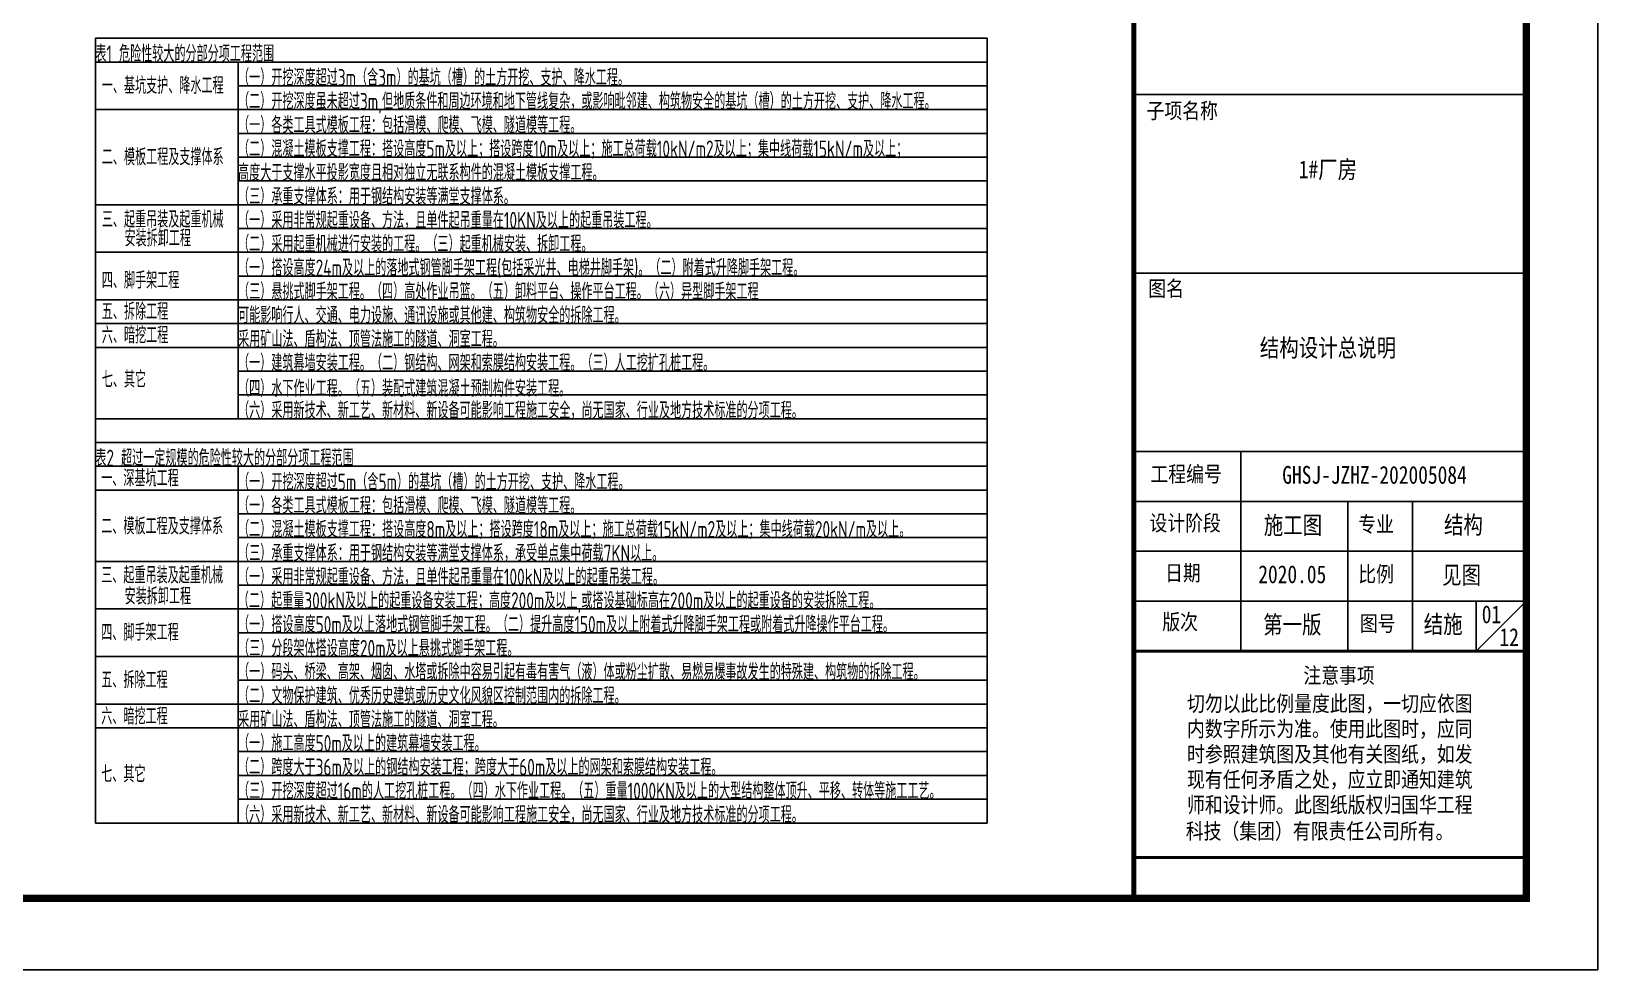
# Model space of a CAD drawing. Extents: x 9539573 to 9710259, y 1656270 to 2510207.
# Drawn here: x 9654991 to 9687909, y 2411507 to 2431235 of the extents above; entities that cross this region are included whole.
import ezdxf
from ezdxf.enums import TextEntityAlignment as Align

# ---------------------------------------------------------------- set-up
doc = ezdxf.new("R2010")
doc.units = 0
doc.header["$LTSCALE"] = 1000
doc.header["$MEASUREMENT"] = 0
doc.layers.get('0').update_dxf_attribs({"linetype": 'CONTINUOUS'})
for name, color, linetype in [('JZSM', 3, 'CONTINUOUS'), ('PP-PM-TK', 7, 'CONTINUOUS'), ('PUB_TEXT', 7, 'CONTINUOUS'), ('PUB_TITLE', 4, 'CONTINUOUS')]:
    doc.layers.add(name, color=color, linetype=linetype)
doc.styles.add('TQ', font='txt.shx', dxfattribs={"width": 0.8, "bigfont": 'hztxt.shx'})
doc.styles.add('TSSD_REIN', font='atssdeng.shx', dxfattribs={"width": 0.7, "bigfont": 'atssdchn.shx'})
doc.styles.add('仿宋', font='', dxfattribs={"width": 0.8})
doc.styles.get('仿宋').set_extended_font_data('SimSun')

# ---------------------------------------------------------------- blocks, each defined once
blk = doc.blocks.new('A2 TK 2019')
at = {"layer": 'PP-PM-TK', "color": 4}
for p, q in [((7035935, 1986448), (7041435, 1986448)), ((7035935, 1983948), (7041435, 1983948)), ((7035935, 1981448), (7041435, 1981448)), ((7037435, 1981448), (7037435, 1978648)), ((7035935, 1980748), (7041435, 1980748)), ((7038935, 1980748), (7038935, 1978648)), ((7039840, 1980748), (7039840, 1978648)), ((7035935, 1980048), (7041435, 1980048)), ((7035935, 1979348), (7041435, 1979348)), ((7041435, 1979348), (7040735, 1978648)), ((7040735, 1979348), (7040735, 1978648))]:
    blk.add_line(p, q, dxfattribs=at)
at = {"layer": 'PP-PM-TK', "color": 4, "const_width": 70}
blk.add_lwpolyline([(7035935, 2015184), (7041435, 2015184), (7041435, 1975184), (7035935, 1975184)], close=True, dxfattribs=at)
at = {"layer": 'PP-PM-TK', "color": 4, "const_width": 40}
for points in [[(7035935, 1978648), (7041435, 1978648)], [(7035935, 1975756), (7041435, 1975756)]]:
    blk.add_lwpolyline(points, dxfattribs=at)
at = {"layer": 'PUB_TEXT', "color": 2, "style": 'TQ'}
for s, p in [('子项名称', (7036114, 1986089)), ('图名', (7036138, 1983596)), ('工程编号', (7036169, 1980997)), ('设计阶段', (7036156, 1980311)), ('专业', (7039080, 1980294)), ('日期', (7036374, 1979611)), ('比例', (7039080, 1979594)), ('版次', (7036335, 1978925)), ('图号', (7039103, 1978902)), ('注意事项', (7038312, 1978175)), ('切勿以此比例量度此图，一切应依图', (7036682, 1977780)), ('内数字所示为准。使用此图时，应同', (7036682, 1977426)), ('时参照建筑图及其他有关图纸，如发', (7036682, 1977071)), ('现有任何矛盾之处，应立即通知建筑', (7036682, 1976716)), ('师和设计师。此图纸版权归国华工程', (7036682, 1976361)), ('科技（集团）有限责任公司所有。', (7036664, 1975992))]:
    blk.add_text(s, height=250, dxfattribs=at).set_placement(p)
at = {"layer": 'PUB_TITLE', "color": 0, "style": '仿宋', "width": 0.8}
blk.add_text('1#厂房', height=250, dxfattribs=at).set_placement((7038656, 1985275), align=Align.CENTER)
for s, p in [('GHSJ-JZHZ-202005084', (7038016, 1980994)), ('施工图', (7037757, 1980289)), ('结构', (7040282, 1980294)), ('2020.05', (7037680, 1979601)), ('见图', (7040256, 1979591)), ('第一版', (7037748, 1978895)), ('结施', (7039998, 1978901)), ('12', (7041059, 1978720))]:
    blk.add_text(s, height=250, dxfattribs=at).set_placement(p)

msp = doc.modelspace()

# ---------------------------------------------------------------- linework, layer by layer
at = {"layer": 'JZSM'}
for p, q in [((9656336.4, 2431088), (9675081.9, 2431088)), ((9656336.4, 2414590.9), (9656336.4, 2431088)), ((9675081.9, 2414590.9), (9675081.9, 2431088)), ((9656336.4, 2430588.5), (9675081.9, 2430588.5)), ((9659336.4, 2423089.9), (9659336.4, 2430588.5)), ((9659336.4, 2430089), (9675081.9, 2430089)), ((9656336.4, 2429589), (9675081.9, 2429589)), ((9659336.4, 2429089), (9675081.9, 2429089)), ((9659336.4, 2428589), (9675081.9, 2428589)), ((9659336.4, 2428089), (9675081.9, 2428089)), ((9656336.4, 2427589), (9675081.9, 2427589)), ((9659336.4, 2427089), (9675081.9, 2427089)), ((9656336.4, 2426589), (9675081.9, 2426589)), ((9659336.4, 2426089), (9675081.9, 2426089)), ((9656336.4, 2425589), (9675081.9, 2425589)), ((9656336.4, 2425089.4), (9675081.9, 2425089.4)), ((9656336.4, 2424589.9), (9675081.9, 2424589.9)), ((9659336.4, 2424089.9), (9675081.9, 2424089.9)), ((9659336.4, 2423589.9), (9675081.9, 2423589.9)), ((9656336.4, 2423089.9), (9675081.9, 2423089.9)), ((9656336.4, 2422589.9), (9675081.9, 2422589.9)), ((9656336.4, 2422089.9), (9675081.9, 2422089.9)), ((9659336.4, 2414590.9), (9659336.4, 2422089.9)), ((9656336.4, 2421589.9), (9675081.9, 2421589.9)), ((9659336.4, 2421089.9), (9675081.9, 2421089.9)), ((9659336.4, 2420589.9), (9675081.9, 2420589.9)), ((9656336.4, 2420089.9), (9675081.9, 2420089.9)), ((9659336.4, 2419590.4), (9675081.9, 2419590.4)), ((9656336.4, 2419090.9), (9675081.9, 2419090.9)), ((9659336.4, 2418590.9), (9675081.9, 2418590.9)), ((9656336.4, 2418090.9), (9675081.9, 2418090.9)), ((9659336.4, 2417590.9), (9675081.9, 2417590.9)), ((9656336.4, 2417090.9), (9675081.9, 2417090.9)), ((9656336.4, 2416590.9), (9675081.9, 2416590.9)), ((9659336.4, 2416090.9), (9675081.9, 2416090.9)), ((9659336.4, 2415590.9), (9675081.9, 2415590.9)), ((9659336.4, 2415090.9), (9675081.9, 2415090.9)), ((9656336.4, 2414590.9), (9675081.9, 2414590.9))]:
    msp.add_line(p, q, dxfattribs=at)
at = {"layer": 'PUB_TITLE'}
msp.add_lwpolyline([(9598809.4, 2411507.3), (9687909.4, 2411507.3), (9687909.4, 2474507.3), (9598809.4, 2474507.3)], close=True, dxfattribs=at)
at = {"layer": 'PUB_TITLE', "const_width": 150}
msp.add_lwpolyline([(9602559.4, 2413007.3), (9686409.4, 2413007.3), (9686409.4, 2473007.3), (9602559.4, 2473007.3)], close=True, dxfattribs=at)

# ---------------------------------------------------------------- block references
at = {"xscale": 1.5, "yscale": 1.5, "zscale": 1.5}
msp.add_blockref('A2 TK 2019', (-875743.4, -549768.4), dxfattribs=at)

# ---------------------------------------------------------------- texts
at = {"layer": 'JZSM', "style": 'TSSD_REIN', "width": 0.7}
for s, p in [('表1 危险性较大的分部分项工程范围', (9656336.4, 2430588.5)), ('（一）开挖深度超过3m（含3m）的基坑（槽）的土方开挖、支护、降水工程。', (9659336.4, 2430089)), ('一、基坑支护、降水工程', (9656472.4, 2429920.4)), ('（二）开挖深度虽未超过3m,但地质条件和周边环境和地下管线复杂，或影响毗邻建、构筑物安全的基坑（槽）的土方开挖、支护、降水工程。', (9659336.4, 2429589)), ('（一）各类工具式模板工程：包括滑模、爬模、飞模、隧道模等工程。', (9659336.4, 2429089)), ('二、模板工程及支撑体系', (9656472.4, 2428418.7)), ('（二）混凝土模板支撑工程：搭设高度5m及以上；搭设跨度10m及以上；施工总荷载10kN/m2及以上；集中线荷载15kN/m及以上；', (9659336.4, 2428589)), ('高度大于支撑水平投影宽度且相对独立无联系构件的混凝土模板支撑工程。 ', (9659336.4, 2428089)), ('（三）承重支撑体系：用于钢结构安装等满堂支撑体系。', (9659336.4, 2427589)), ('三、起重吊装及起重机械', (9656472.4, 2427105.6)), ('（一）采用非常规起重设备、方法，且单件起吊重量在10KN及以上的起重吊装工程。', (9659336.4, 2427089)), ('安装拆卸工程', (9656949.4, 2426711.9)), ('（二）采用起重机械进行安装的工程。（三）起重机械安装、拆卸工程。', (9659336.4, 2426589)), ('（一）搭设高度24m及以上的落地式钢管脚手架工程(包括采光井、电梯井脚手架)。（二）附着式升降脚手架工程。  ', (9659336.4, 2426089)), ('四、脚手架工程', (9656472.4, 2425826.3)), ('（三）悬挑式脚手架工程。（四）高处作业吊篮。（五）卸料平台、操作平台工程。（六）异型脚手架工程', (9659336.4, 2425589)), ('五、拆除工程', (9656472.4, 2425170.7)), ('可能影响行人、交通、电力设施、通讯设施或其他建、构筑物安全的拆除工程。', (9659336.4, 2425089.4)), ('六、暗挖工程', (9656472.4, 2424671.7)), ('采用矿山法、盾构法、顶管法施工的隧道、洞室工程。', (9659336.4, 2424589.9)), ('（一）建筑幕墙安装工程。（二）钢结构、网架和索膜结构安装工程。（三）人工挖扩孔桩工程。', (9659336.4, 2424089.9)), ('七、其它', (9656472.4, 2423743.8)), ('（四）水下作业工程。（五）装配式建筑混凝土预制构件安装工程。', (9659336.4, 2423551.8)), ('（六）采用新技术、新工艺、新材料、新设备可能影响工程施工安全，尚无国家、行业及地方技术标准的分项工程。', (9659336.4, 2423089.9)), ('表2 超过一定规模的危险性较大的分部分项工程范围', (9656336.4, 2422089.9)), ('一、深基坑工程', (9656460.1, 2421665.6)), ('（一）开挖深度超过5m（含5m）的基坑（槽）的土方开挖、支护、降水工程。', (9659336.4, 2421586.2)), ('（一）各类工具式模板工程：包括滑模、爬模、飞模、隧道模等工程。', (9659336.4, 2421089.9)), ('二、模板工程及支撑体系', (9656460.1, 2420657.8)), ('（二）混凝土模板支撑工程：搭设高度8m及以上；搭设跨度18m及以上；施工总荷载15kN/m2及以上；集中线荷载20kN/m及以上。', (9659336.4, 2420589.9)), ('（三）承重支撑体系：用于钢结构安装等满堂支撑体系，承受单点集中荷载7KN以上。', (9659336.4, 2420089.9)), ('三、起重吊装及起重机械', (9656460.1, 2419625.7)), ('（一）采用非常规起重设备、方法，且单件起吊重量在100kN及以上的起重吊装工程。', (9659336.4, 2419590.4)), ('安装拆卸工程', (9656952.1, 2419183.4)), ('（二）起重量300kN及以上的起重设备安装工程；高度200m及以上,或搭设基础标高在200m及以上的起重设备的安装拆除工程。', (9659331.7, 2419090.9)), ('（一）搭设高度50m及以上落地式钢管脚手架工程。（二）提升高度150m及以上附着式升降脚手架工程或附着式升降操作平台工程。', (9659336.4, 2418590.9)), ('四、脚手架工程', (9656460.1, 2418423.6)), ('（三）分段架体搭设高度20m及以上悬挑式脚手架工程。', (9659336.4, 2418090.9)), ('（一）码头、桥梁、高架、烟囱、水塔或拆除中容易引起有毒有害气（液）体或粉尘扩散、易燃易爆事故发生的特殊建、构筑物的拆除工程。', (9659336.4, 2417590.9)), ('五、拆除工程', (9656460.1, 2417424.8)), ('（二）文物保护建筑、优秀历史建筑或历史文化风貌区控制范围内的拆除工程。', (9659336.4, 2417090.9)), ('六、暗挖工程', (9656460.1, 2416659.4)), ('采用矿山法、盾构法、顶管法施工的隧道、洞室工程。', (9659336.4, 2416590.9)), ('（一）施工高度50m及以上的建筑幕墙安装工程。', (9659336.4, 2416090.9)), ('（二）跨度大于36m及以上的钢结构安装工程；跨度大于60m及以上的网架和索膜结构安装工程。', (9659336.4, 2415590.9)), ('七、其它', (9656460.1, 2415445.1)), ('（三）开挖深度超过16m的人工挖孔桩工程。（四）水下作业工程。（五）重量1000KN及以上的大型结构整体顶升、平移、转体等施工工艺。', (9659336.4, 2415090.9)), ('（六）采用新技术、新工艺、新材料、新设备可能影响工程施工安全，尚无国家、行业及地方技术标准的分项工程。', (9659336.4, 2414590.9))]:
    msp.add_text(s, height=350, dxfattribs=at).set_placement(p)
at = {"layer": 'PUB_TITLE', "color": 6, "style": '仿宋', "width": 0.8}
msp.add_text('结构设计总说明', height=375, dxfattribs=at).set_placement((9682240.6, 2424394.4), align=Align.CENTER)
msp.add_text('01', height=375, dxfattribs=at).set_placement((9685473, 2418791.3))

doc.saveas('drawing.dxf')
